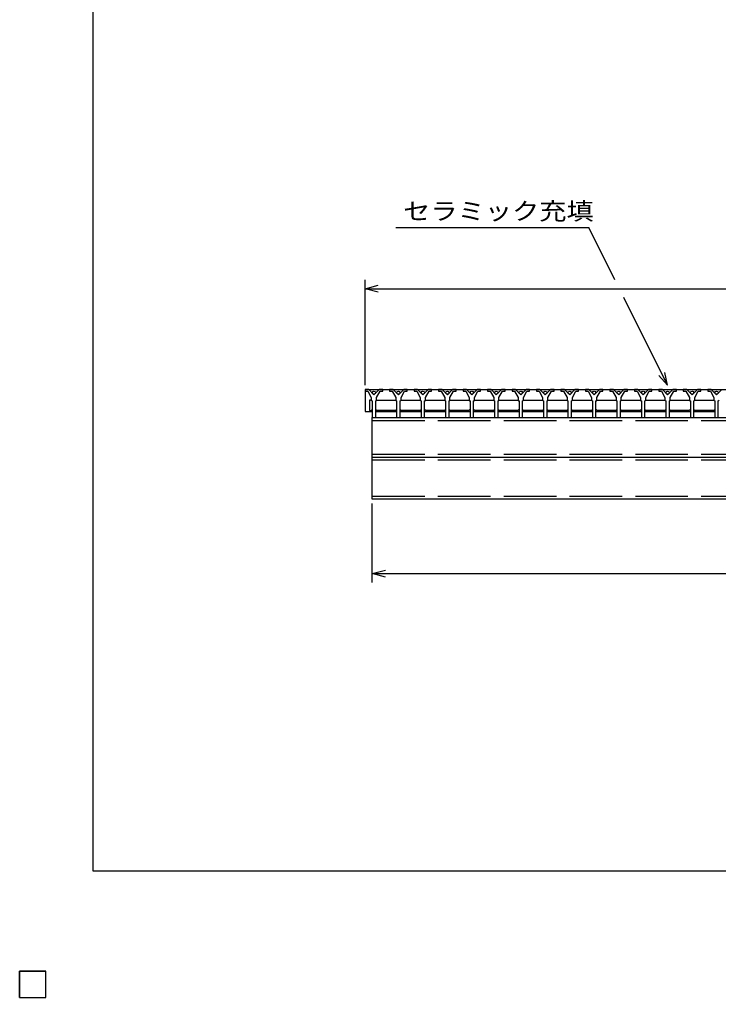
# Model space of a CAD drawing. Units: millimetres, scale not verified. Extents: x -1820 to 1724, y -1285 to 1059.
# Drawn here: x -1820 to -1023, y -1285 to -169 of the extents above; entities that cross this region are included whole.
import ezdxf
from ezdxf.enums import TextEntityAlignment as Align

# ---------------------------------------------------------------- set-up
doc = ezdxf.new("R2010")
doc.units = ezdxf.units.MM
doc.header["$LTSCALE"] = 10
doc.linetypes.add('DASHED', pattern=[7.5, 6, -1.5])
for name, color, linetype, lineweight in [('0_2', 150, 'Continuous', 25), ('16', 3, 'Continuous', 25), ('22', 2, 'Continuous', 25)]:
    doc.layers.add(name, color=color, linetype=linetype, lineweight=lineweight)
doc.styles.add('ベクトル', font='')
doc.styles.get('ベクトル').set_extended_font_data('ベクトル')

msp = doc.modelspace()

# ---------------------------------------------------------------- linework, layer by layer
at = {"layer": '0_2'}
for p, q in [((-1736, -1141), (-1736, 1059)), ((1724, -1141), (-1736, -1141))]:
    msp.add_line(p, q, dxfattribs=at)
at = {"layer": '16'}
for p, q in [((-1426, -591.5), (-1426, -593.5)), ((-1422, -591.5), (-1426, -591.5)), ((-1426, -591.5), (-430, -591.5)), ((-1426, -591.5), (-1426, -616.5)), ((-1426, -593.5), (-1423, -593.5)), ((-1423, -593.5), (-1419, -600.5)), ((-1416, -597.5), (-1422, -591.5)), ((-1419, -600.5), (-1419, -603.5)), ((-1410, -591.5), (-1416, -597.5)), ((-1413, -600.5), (-1409, -593.5)), ((-1413, -603.5), (-1413, -600.5)), ((-1406, -591.5), (-1410, -591.5)), ((-1409, -593.5), (-1406, -593.5)), ((-1406, -593.5), (-1406, -591.5)), ((-1398.1, -591.5), (-1398.1, -593.5)), ((-1394.1, -591.5), (-1398.1, -591.5)), ((-1398.1, -593.5), (-1395.1, -593.5)), ((-1395.1, -593.5), (-1391.1, -600.5)), ((-1388.1, -597.5), (-1394.1, -591.5)), ((-1391.1, -600.5), (-1391.1, -603.5)), ((-1382.1, -591.5), (-1388.1, -597.5)), ((-1385.1, -600.5), (-1381.1, -593.5)), ((-1385.1, -603.5), (-1385.1, -600.5)), ((-1378.1, -591.5), (-1382.1, -591.5)), ((-1381.1, -593.5), (-1378.1, -593.5)), ((-1378.1, -593.5), (-1378.1, -591.5)), ((-1370.2, -591.5), (-1370.2, -593.5)), ((-1366.2, -591.5), (-1370.2, -591.5)), ((-1370.2, -593.5), (-1367.2, -593.5)), ((-1367.2, -593.5), (-1363.2, -600.5)), ((-1360.2, -597.5), (-1366.2, -591.5)), ((-1363.2, -600.5), (-1363.2, -603.5)), ((-1354.2, -591.5), (-1360.2, -597.5)), ((-1357.2, -600.5), (-1353.2, -593.5)), ((-1357.2, -603.5), (-1357.2, -600.5)), ((-1350.2, -591.5), (-1354.2, -591.5)), ((-1353.2, -593.5), (-1350.2, -593.5)), ((-1350.2, -593.5), (-1350.2, -591.5)), ((-1342.3, -591.5), (-1342.3, -593.5)), ((-1338.3, -591.5), (-1342.3, -591.5)), ((-1342.3, -593.5), (-1339.3, -593.5)), ((-1339.3, -593.5), (-1335.3, -600.5)), ((-1332.3, -597.5), (-1338.3, -591.5)), ((-1335.3, -600.5), (-1335.3, -603.5)), ((-1326.3, -591.5), (-1332.3, -597.5)), ((-1329.3, -600.5), (-1325.3, -593.5)), ((-1329.3, -603.5), (-1329.3, -600.5)), ((-1322.3, -591.5), (-1326.3, -591.5)), ((-1325.3, -593.5), (-1322.3, -593.5)), ((-1322.3, -593.5), (-1322.3, -591.5)), ((-1314.4, -591.5), (-1314.4, -593.5)), ((-1310.4, -591.5), (-1314.4, -591.5)), ((-1314.4, -593.5), (-1311.4, -593.5)), ((-1311.4, -593.5), (-1307.4, -600.5)), ((-1304.4, -597.5), (-1310.4, -591.5)), ((-1307.4, -600.5), (-1307.4, -603.5)), ((-1298.4, -591.5), (-1304.4, -597.5)), ((-1301.4, -600.5), (-1297.4, -593.5)), ((-1301.4, -603.5), (-1301.4, -600.5)), ((-1294.4, -591.5), (-1298.4, -591.5)), ((-1297.4, -593.5), (-1294.4, -593.5)), ((-1294.4, -593.5), (-1294.4, -591.5)), ((-1286.5, -591.5), (-1286.5, -593.5)), ((-1282.5, -591.5), (-1286.5, -591.5)), ((-1286.5, -593.5), (-1283.5, -593.5)), ((-1283.5, -593.5), (-1279.5, -600.5)), ((-1276.5, -597.5), (-1282.5, -591.5)), ((-1279.5, -600.5), (-1279.5, -603.5)), ((-1270.5, -591.5), (-1276.5, -597.5)), ((-1273.5, -600.5), (-1269.5, -593.5)), ((-1273.5, -603.5), (-1273.5, -600.5)), ((-1266.5, -591.5), (-1270.5, -591.5)), ((-1269.5, -593.5), (-1266.5, -593.5)), ((-1266.5, -593.5), (-1266.5, -591.5)), ((-1258.6, -591.5), (-1258.6, -593.5)), ((-1254.6, -591.5), (-1258.6, -591.5)), ((-1258.6, -593.5), (-1255.6, -593.5)), ((-1255.6, -593.5), (-1251.6, -600.5)), ((-1248.6, -597.5), (-1254.6, -591.5)), ((-1251.6, -600.5), (-1251.6, -603.5)), ((-1242.6, -591.5), (-1248.6, -597.5)), ((-1245.6, -600.5), (-1241.6, -593.5)), ((-1245.6, -603.5), (-1245.6, -600.5)), ((-1238.6, -591.5), (-1242.6, -591.5)), ((-1241.6, -593.5), (-1238.6, -593.5)), ((-1238.6, -593.5), (-1238.6, -591.5)), ((-1230.7, -591.5), (-1230.7, -593.5)), ((-1226.7, -591.5), (-1230.7, -591.5)), ((-1230.7, -593.5), (-1227.7, -593.5)), ((-1227.7, -593.5), (-1223.7, -600.5)), ((-1220.7, -597.5), (-1226.7, -591.5)), ((-1223.7, -600.5), (-1223.7, -603.5)), ((-1214.7, -591.5), (-1220.7, -597.5)), ((-1217.7, -600.5), (-1213.7, -593.5)), ((-1217.7, -603.5), (-1217.7, -600.5)), ((-1210.7, -591.5), (-1214.7, -591.5)), ((-1213.7, -593.5), (-1210.7, -593.5)), ((-1210.7, -593.5), (-1210.7, -591.5)), ((-1202.8, -591.5), (-1202.8, -593.5)), ((-1198.8, -591.5), (-1202.8, -591.5)), ((-1202.8, -593.5), (-1199.8, -593.5)), ((-1199.8, -593.5), (-1195.8, -600.5)), ((-1192.8, -597.5), (-1198.8, -591.5)), ((-1195.8, -600.5), (-1195.8, -603.5)), ((-1186.8, -591.5), (-1192.8, -597.5)), ((-1189.8, -600.5), (-1185.8, -593.5)), ((-1189.8, -603.5), (-1189.8, -600.5)), ((-1182.8, -591.5), (-1186.8, -591.5)), ((-1185.8, -593.5), (-1182.8, -593.5)), ((-1182.8, -593.5), (-1182.8, -591.5)), ((-1174.9, -591.5), (-1174.9, -593.5)), ((-1170.9, -591.5), (-1174.9, -591.5)), ((-1174.9, -593.5), (-1171.9, -593.5)), ((-1171.9, -593.5), (-1167.9, -600.5)), ((-1164.9, -597.5), (-1170.9, -591.5)), ((-1167.9, -600.5), (-1167.9, -603.5)), ((-1158.9, -591.5), (-1164.9, -597.5)), ((-1161.9, -600.5), (-1157.9, -593.5)), ((-1161.9, -603.5), (-1161.9, -600.5)), ((-1154.9, -591.5), (-1158.9, -591.5)), ((-1157.9, -593.5), (-1154.9, -593.5)), ((-1154.9, -593.5), (-1154.9, -591.5)), ((-1147, -591.5), (-1147, -593.5)), ((-1143, -591.5), (-1147, -591.5)), ((-1147, -593.5), (-1144, -593.5)), ((-1144, -593.5), (-1140, -600.5)), ((-1137, -597.5), (-1143, -591.5)), ((-1140, -600.5), (-1140, -603.5)), ((-1131, -591.5), (-1137, -597.5)), ((-1134, -600.5), (-1130, -593.5)), ((-1134, -603.5), (-1134, -600.5)), ((-1127, -591.5), (-1131, -591.5)), ((-1130, -593.5), (-1127, -593.5)), ((-1127, -593.5), (-1127, -591.5)), ((-1119.1, -591.5), (-1119.1, -593.5)), ((-1115.1, -591.5), (-1119.1, -591.5)), ((-1119.1, -593.5), (-1116.1, -593.5)), ((-1116.1, -593.5), (-1112.1, -600.5)), ((-1109.1, -597.5), (-1115.1, -591.5)), ((-1112.1, -600.5), (-1112.1, -603.5)), ((-1103.1, -591.5), (-1109.1, -597.5)), ((-1106.1, -600.5), (-1102.1, -593.5)), ((-1106.1, -603.5), (-1106.1, -600.5)), ((-1099.1, -591.5), (-1103.1, -591.5)), ((-1102.1, -593.5), (-1099.1, -593.5)), ((-1099.1, -593.5), (-1099.1, -591.5)), ((-1091.2, -591.5), (-1091.2, -593.5)), ((-1087.2, -591.5), (-1091.2, -591.5)), ((-1091.2, -593.5), (-1088.2, -593.5)), ((-1088.2, -593.5), (-1084.2, -600.5)), ((-1081.2, -597.5), (-1087.2, -591.5)), ((-1084.2, -600.5), (-1084.2, -603.5)), ((-1075.2, -591.5), (-1081.2, -597.5)), ((-1078.2, -600.5), (-1074.2, -593.5)), ((-1078.2, -603.5), (-1078.2, -600.5)), ((-1071.2, -591.5), (-1075.2, -591.5)), ((-1074.2, -593.5), (-1071.2, -593.5)), ((-1071.2, -593.5), (-1071.2, -591.5)), ((-1063.3, -591.5), (-1063.3, -593.5)), ((-1059.3, -591.5), (-1063.3, -591.5)), ((-1063.3, -593.5), (-1060.3, -593.5)), ((-1060.3, -593.5), (-1056.3, -600.5)), ((-1053.3, -597.5), (-1059.3, -591.5)), ((-1056.3, -600.5), (-1056.3, -603.5)), ((-1047.3, -591.5), (-1053.3, -597.5)), ((-1050.3, -600.5), (-1046.3, -593.5)), ((-1050.3, -603.5), (-1050.3, -600.5)), ((-1043.3, -591.5), (-1047.3, -591.5)), ((-1046.3, -593.5), (-1043.3, -593.5)), ((-1043.3, -593.5), (-1043.3, -591.5)), ((-1035.4, -591.5), (-1035.4, -593.5)), ((-1031.4, -591.5), (-1035.4, -591.5)), ((-1035.4, -593.5), (-1032.4, -593.5)), ((-1032.4, -593.5), (-1028.4, -600.5)), ((-1025.4, -597.5), (-1031.4, -591.5)), ((-1028.4, -600.5), (-1028.4, -603.5)), ((-1019.4, -591.5), (-1025.4, -597.5)), ((-1419.25, -603.5), (-1421.25, -603.5)), ((-1421.25, -603.5), (-1421.25, -615.5)), ((-1418.25, -604.5), (-1419.25, -603.5)), ((-1419, -603.5), (-1418, -604.5)), ((-1418, -604.5), (-1418, -623.5)), ((-1414, -604.5), (-1413, -603.5)), ((-1414, -623.5), (-1414, -604.5)), ((-1413.75, -604.5), (-1412.75, -603.5)), ((-1412.75, -603.5), (-1391.35, -603.5)), ((-1391.35, -603.5), (-1390.35, -604.5)), ((-1391.1, -603.5), (-1390.1, -604.5)), ((-1390.1, -604.5), (-1390.1, -623.5)), ((-1386.1, -604.5), (-1385.1, -603.5)), ((-1386.1, -623.5), (-1386.1, -604.5)), ((-1385.85, -604.5), (-1384.85, -603.5)), ((-1384.85, -603.5), (-1363.45, -603.5)), ((-1363.45, -603.5), (-1362.45, -604.5)), ((-1363.2, -603.5), (-1362.2, -604.5)), ((-1362.2, -604.5), (-1362.2, -623.5)), ((-1358.2, -604.5), (-1357.2, -603.5)), ((-1358.2, -623.5), (-1358.2, -604.5)), ((-1357.95, -604.5), (-1356.95, -603.5)), ((-1356.95, -603.5), (-1335.55, -603.5)), ((-1335.55, -603.5), (-1334.55, -604.5)), ((-1335.3, -603.5), (-1334.3, -604.5)), ((-1334.3, -604.5), (-1334.3, -623.5)), ((-1330.3, -604.5), (-1329.3, -603.5)), ((-1330.3, -623.5), (-1330.3, -604.5)), ((-1330.05, -604.5), (-1329.05, -603.5)), ((-1329.05, -603.5), (-1307.65, -603.5)), ((-1307.65, -603.5), (-1306.65, -604.5)), ((-1307.4, -603.5), (-1306.4, -604.5)), ((-1306.4, -604.5), (-1306.4, -623.5)), ((-1302.4, -604.5), (-1301.4, -603.5)), ((-1302.4, -623.5), (-1302.4, -604.5)), ((-1302.15, -604.5), (-1301.15, -603.5)), ((-1301.15, -603.5), (-1279.75, -603.5)), ((-1279.75, -603.5), (-1278.75, -604.5)), ((-1279.5, -603.5), (-1278.5, -604.5)), ((-1278.5, -604.5), (-1278.5, -623.5)), ((-1274.5, -604.5), (-1273.5, -603.5)), ((-1274.5, -623.5), (-1274.5, -604.5)), ((-1274.25, -604.5), (-1273.25, -603.5)), ((-1273.25, -603.5), (-1251.85, -603.5)), ((-1251.85, -603.5), (-1250.85, -604.5)), ((-1251.6, -603.5), (-1250.6, -604.5)), ((-1250.6, -604.5), (-1250.6, -623.5)), ((-1246.6, -604.5), (-1245.6, -603.5)), ((-1246.6, -623.5), (-1246.6, -604.5)), ((-1246.35, -604.5), (-1245.35, -603.5)), ((-1245.35, -603.5), (-1223.95, -603.5)), ((-1223.95, -603.5), (-1222.95, -604.5)), ((-1223.7, -603.5), (-1222.7, -604.5)), ((-1222.7, -604.5), (-1222.7, -623.5)), ((-1218.7, -604.5), (-1217.7, -603.5)), ((-1218.7, -623.5), (-1218.7, -604.5)), ((-1218.45, -604.5), (-1217.45, -603.5)), ((-1217.45, -603.5), (-1196.05, -603.5)), ((-1196.05, -603.5), (-1195.05, -604.5)), ((-1195.8, -603.5), (-1194.8, -604.5)), ((-1194.8, -604.5), (-1194.8, -623.5)), ((-1190.8, -604.5), (-1189.8, -603.5)), ((-1190.8, -623.5), (-1190.8, -604.5)), ((-1190.55, -604.5), (-1189.55, -603.5)), ((-1189.55, -603.5), (-1168.15, -603.5)), ((-1168.15, -603.5), (-1167.15, -604.5)), ((-1167.9, -603.5), (-1166.9, -604.5)), ((-1166.9, -604.5), (-1166.9, -623.5)), ((-1162.9, -604.5), (-1161.9, -603.5)), ((-1162.9, -623.5), (-1162.9, -604.5)), ((-1162.65, -604.5), (-1161.65, -603.5)), ((-1161.65, -603.5), (-1140.25, -603.5)), ((-1140.25, -603.5), (-1139.25, -604.5)), ((-1140, -603.5), (-1139, -604.5)), ((-1139, -604.5), (-1139, -623.5)), ((-1135, -604.5), (-1134, -603.5)), ((-1135, -623.5), (-1135, -604.5)), ((-1134.75, -604.5), (-1133.75, -603.5)), ((-1133.75, -603.5), (-1112.35, -603.5)), ((-1112.35, -603.5), (-1111.35, -604.5)), ((-1112.1, -603.5), (-1111.1, -604.5)), ((-1111.1, -604.5), (-1111.1, -623.5)), ((-1107.1, -604.5), (-1106.1, -603.5)), ((-1107.1, -623.5), (-1107.1, -604.5)), ((-1106.85, -604.5), (-1105.85, -603.5)), ((-1105.85, -603.5), (-1084.45, -603.5)), ((-1084.45, -603.5), (-1083.45, -604.5)), ((-1084.2, -603.5), (-1083.2, -604.5)), ((-1083.2, -604.5), (-1083.2, -623.5)), ((-1079.2, -604.5), (-1078.2, -603.5)), ((-1079.2, -623.5), (-1079.2, -604.5)), ((-1078.95, -604.5), (-1077.95, -603.5)), ((-1077.95, -603.5), (-1056.55, -603.5)), ((-1056.55, -603.5), (-1055.55, -604.5)), ((-1056.3, -603.5), (-1055.3, -604.5)), ((-1055.3, -604.5), (-1055.3, -623.5)), ((-1051.3, -604.5), (-1050.3, -603.5)), ((-1051.3, -623.5), (-1051.3, -604.5)), ((-1051.05, -604.5), (-1050.05, -603.5)), ((-1050.05, -603.5), (-1028.65, -603.5)), ((-1028.65, -603.5), (-1027.65, -604.5)), ((-1028.4, -603.5), (-1027.4, -604.5)), ((-1027.4, -604.5), (-1027.4, -623.5)), ((-1023.4, -604.5), (-1022.4, -603.5)), ((-1023.4, -623.5), (-1023.4, -604.5)), ((-1426, -616.5), (-1418.25, -616.5)), ((-1421.25, -615.5), (-1419.25, -615.5)), ((-1419.25, -615.5), (-1418.25, -614.5)), ((-1418, -623.5), (-1414, -623.5)), ((-1418, -623.5), (-438, -623.5)), ((-1418, -716.5), (-1418, -623.5)), ((-1412.75, -615.5), (-1413.75, -614.5)), ((-1413.75, -616.5), (-1390.35, -616.5)), ((-1391.35, -615.5), (-1412.75, -615.5)), ((-1390.35, -614.5), (-1391.35, -615.5)), ((-1390.1, -623.5), (-1386.1, -623.5)), ((-1384.85, -615.5), (-1385.85, -614.5)), ((-1385.85, -616.5), (-1362.45, -616.5)), ((-1363.45, -615.5), (-1384.85, -615.5)), ((-1362.45, -614.5), (-1363.45, -615.5)), ((-1362.2, -623.5), (-1358.2, -623.5)), ((-1356.95, -615.5), (-1357.95, -614.5)), ((-1357.95, -616.5), (-1334.55, -616.5)), ((-1335.55, -615.5), (-1356.95, -615.5)), ((-1334.55, -614.5), (-1335.55, -615.5)), ((-1334.3, -623.5), (-1330.3, -623.5)), ((-1329.05, -615.5), (-1330.05, -614.5)), ((-1330.05, -616.5), (-1306.65, -616.5)), ((-1307.65, -615.5), (-1329.05, -615.5)), ((-1306.65, -614.5), (-1307.65, -615.5)), ((-1306.4, -623.5), (-1302.4, -623.5)), ((-1301.15, -615.5), (-1302.15, -614.5)), ((-1302.15, -616.5), (-1278.75, -616.5)), ((-1279.75, -615.5), (-1301.15, -615.5)), ((-1278.75, -614.5), (-1279.75, -615.5)), ((-1278.5, -623.5), (-1274.5, -623.5)), ((-1273.25, -615.5), (-1274.25, -614.5)), ((-1274.25, -616.5), (-1250.85, -616.5)), ((-1251.85, -615.5), (-1273.25, -615.5)), ((-1250.85, -614.5), (-1251.85, -615.5)), ((-1250.6, -623.5), (-1246.6, -623.5)), ((-1245.35, -615.5), (-1246.35, -614.5)), ((-1246.35, -616.5), (-1222.95, -616.5)), ((-1223.95, -615.5), (-1245.35, -615.5)), ((-1222.95, -614.5), (-1223.95, -615.5)), ((-1222.7, -623.5), (-1218.7, -623.5)), ((-1217.45, -615.5), (-1218.45, -614.5)), ((-1218.45, -616.5), (-1195.05, -616.5)), ((-1196.05, -615.5), (-1217.45, -615.5)), ((-1195.05, -614.5), (-1196.05, -615.5)), ((-1194.8, -623.5), (-1190.8, -623.5)), ((-1189.55, -615.5), (-1190.55, -614.5)), ((-1190.55, -616.5), (-1167.15, -616.5)), ((-1168.15, -615.5), (-1189.55, -615.5)), ((-1167.15, -614.5), (-1168.15, -615.5)), ((-1166.9, -623.5), (-1162.9, -623.5)), ((-1161.65, -615.5), (-1162.65, -614.5)), ((-1162.65, -616.5), (-1139.25, -616.5)), ((-1140.25, -615.5), (-1161.65, -615.5)), ((-1139.25, -614.5), (-1140.25, -615.5)), ((-1139, -623.5), (-1135, -623.5)), ((-1133.75, -615.5), (-1134.75, -614.5)), ((-1134.75, -616.5), (-1111.35, -616.5)), ((-1112.35, -615.5), (-1133.75, -615.5)), ((-1111.35, -614.5), (-1112.35, -615.5)), ((-1111.1, -623.5), (-1107.1, -623.5)), ((-1105.85, -615.5), (-1106.85, -614.5)), ((-1106.85, -616.5), (-1083.45, -616.5)), ((-1084.45, -615.5), (-1105.85, -615.5)), ((-1083.45, -614.5), (-1084.45, -615.5)), ((-1083.2, -623.5), (-1079.2, -623.5)), ((-1077.95, -615.5), (-1078.95, -614.5)), ((-1078.95, -616.5), (-1055.55, -616.5)), ((-1056.55, -615.5), (-1077.95, -615.5)), ((-1055.55, -614.5), (-1056.55, -615.5)), ((-1055.3, -623.5), (-1051.3, -623.5)), ((-1050.05, -615.5), (-1051.05, -614.5)), ((-1051.05, -616.5), (-1027.65, -616.5)), ((-1028.65, -615.5), (-1050.05, -615.5)), ((-1027.65, -614.5), (-1028.65, -615.5)), ((-1027.4, -623.5), (-1023.4, -623.5)), ((-1418, -668.5), (-438, -668.5)), ((-438, -716.5), (-1418, -716.5)), ((-1820, -1255), (-1790, -1255)), ((-1820, -1285), (-1820, -1255)), ((-1820, -1255), (-1790, -1255)), ((-1820, -1285), (-1820, -1255)), ((-1820, -1255), (-1790, -1255)), ((-1820, -1285), (-1820, -1255)), ((-1820, -1255), (-1790, -1255)), ((-1820, -1285), (-1820, -1255)), ((-1820, -1255), (-1790, -1255)), ((-1820, -1285), (-1820, -1255)), ((-1790, -1285), (-1790, -1255)), ((-1790, -1285), (-1790, -1255)), ((-1790, -1285), (-1790, -1255)), ((-1790, -1285), (-1790, -1255)), ((-1790, -1285), (-1790, -1255)), ((-1820, -1285), (-1790, -1285)), ((-1820, -1285), (-1790, -1285)), ((-1820, -1285), (-1790, -1285)), ((-1820, -1285), (-1790, -1285)), ((-1820, -1285), (-1790, -1285))]:
    msp.add_line(p, q, dxfattribs=at)
at = {"layer": '16', "linetype": 'DASHED'}
for p, q in [((-1418, -626.7), (-438, -626.7)), ((-1418, -665.3), (-438, -665.3)), ((-1418, -671.7), (-438, -671.7)), ((-1418, -713.3), (-438, -713.3))]:
    msp.add_line(p, q, dxfattribs=at)
at = {"layer": '16'}
for centre in [(-1416, -595), (-1388.1, -595), (-1360.2, -595), (-1332.3, -595), (-1304.4, -595), (-1276.5, -595), (-1248.6, -595), (-1220.7, -595), (-1192.8, -595), (-1164.9, -595), (-1137, -595), (-1109.1, -595), (-1081.2, -595), (-1053.3, -595), (-1025.4, -595)]:
    msp.add_circle(centre, 1.8, dxfattribs=at)
at = {"layer": '22', "color": 4}
for p, q in [((-1391.2, -406.5), (-1171.2, -406.5)), ((-1141.2, -466.5), (-1171.2, -406.5)), ((-1426, -586.5), (-1426, -466.5)), ((-1426, -476.5), (-1411, -472.5)), ((-1411, -480.5), (-1426, -476.5)), ((-1426, -476.5), (-430, -476.5)), ((-1081.2, -586.5), (-1131.2, -486.5)), ((-1081.2, -586.5), (-1091.2, -575.5)), ((-1081.2, -586.5), (-1084.2, -571.9)), ((-1418, -811.5), (-1418, -721.5)), ((-1418, -801.5), (-1403, -797.5)), ((-1403, -805.5), (-1418, -801.5)), ((-1418, -801.5), (-438, -801.5)), ((-1790, -1255), (-1820, -1255)), ((-1820, -1255), (-1820, -1285)), ((-1790, -1255), (-1820, -1255)), ((-1820, -1255), (-1820, -1285)), ((-1790, -1255), (-1820, -1255)), ((-1820, -1255), (-1820, -1285)), ((-1790, -1285), (-1790, -1255)), ((-1790, -1285), (-1790, -1255)), ((-1790, -1285), (-1790, -1255)), ((-1820, -1285), (-1790, -1285)), ((-1820, -1285), (-1790, -1285)), ((-1820, -1285), (-1790, -1285))]:
    msp.add_line(p, q, dxfattribs=at)
at = {"layer": '22'}
for p, q in [((-1790, -1255), (-1820, -1255)), ((-1820, -1255), (-1820, -1285)), ((-1790, -1255), (-1820, -1255)), ((-1820, -1255), (-1820, -1285)), ((-1790, -1255), (-1820, -1255)), ((-1820, -1255), (-1820, -1285)), ((-1790, -1285), (-1790, -1255)), ((-1790, -1285), (-1790, -1255)), ((-1790, -1285), (-1790, -1255)), ((-1820, -1285), (-1790, -1285)), ((-1820, -1285), (-1790, -1285)), ((-1820, -1285), (-1790, -1285))]:
    msp.add_line(p, q, dxfattribs=at)

# ---------------------------------------------------------------- texts
at = {"layer": '22', "style": 'ベクトル', "width": 1.15}
msp.add_text('セラミック充填', height=19.79, dxfattribs=at).set_placement((-1382.7, -388), align=Align.MIDDLE_LEFT)

doc.saveas('drawing.dxf')
